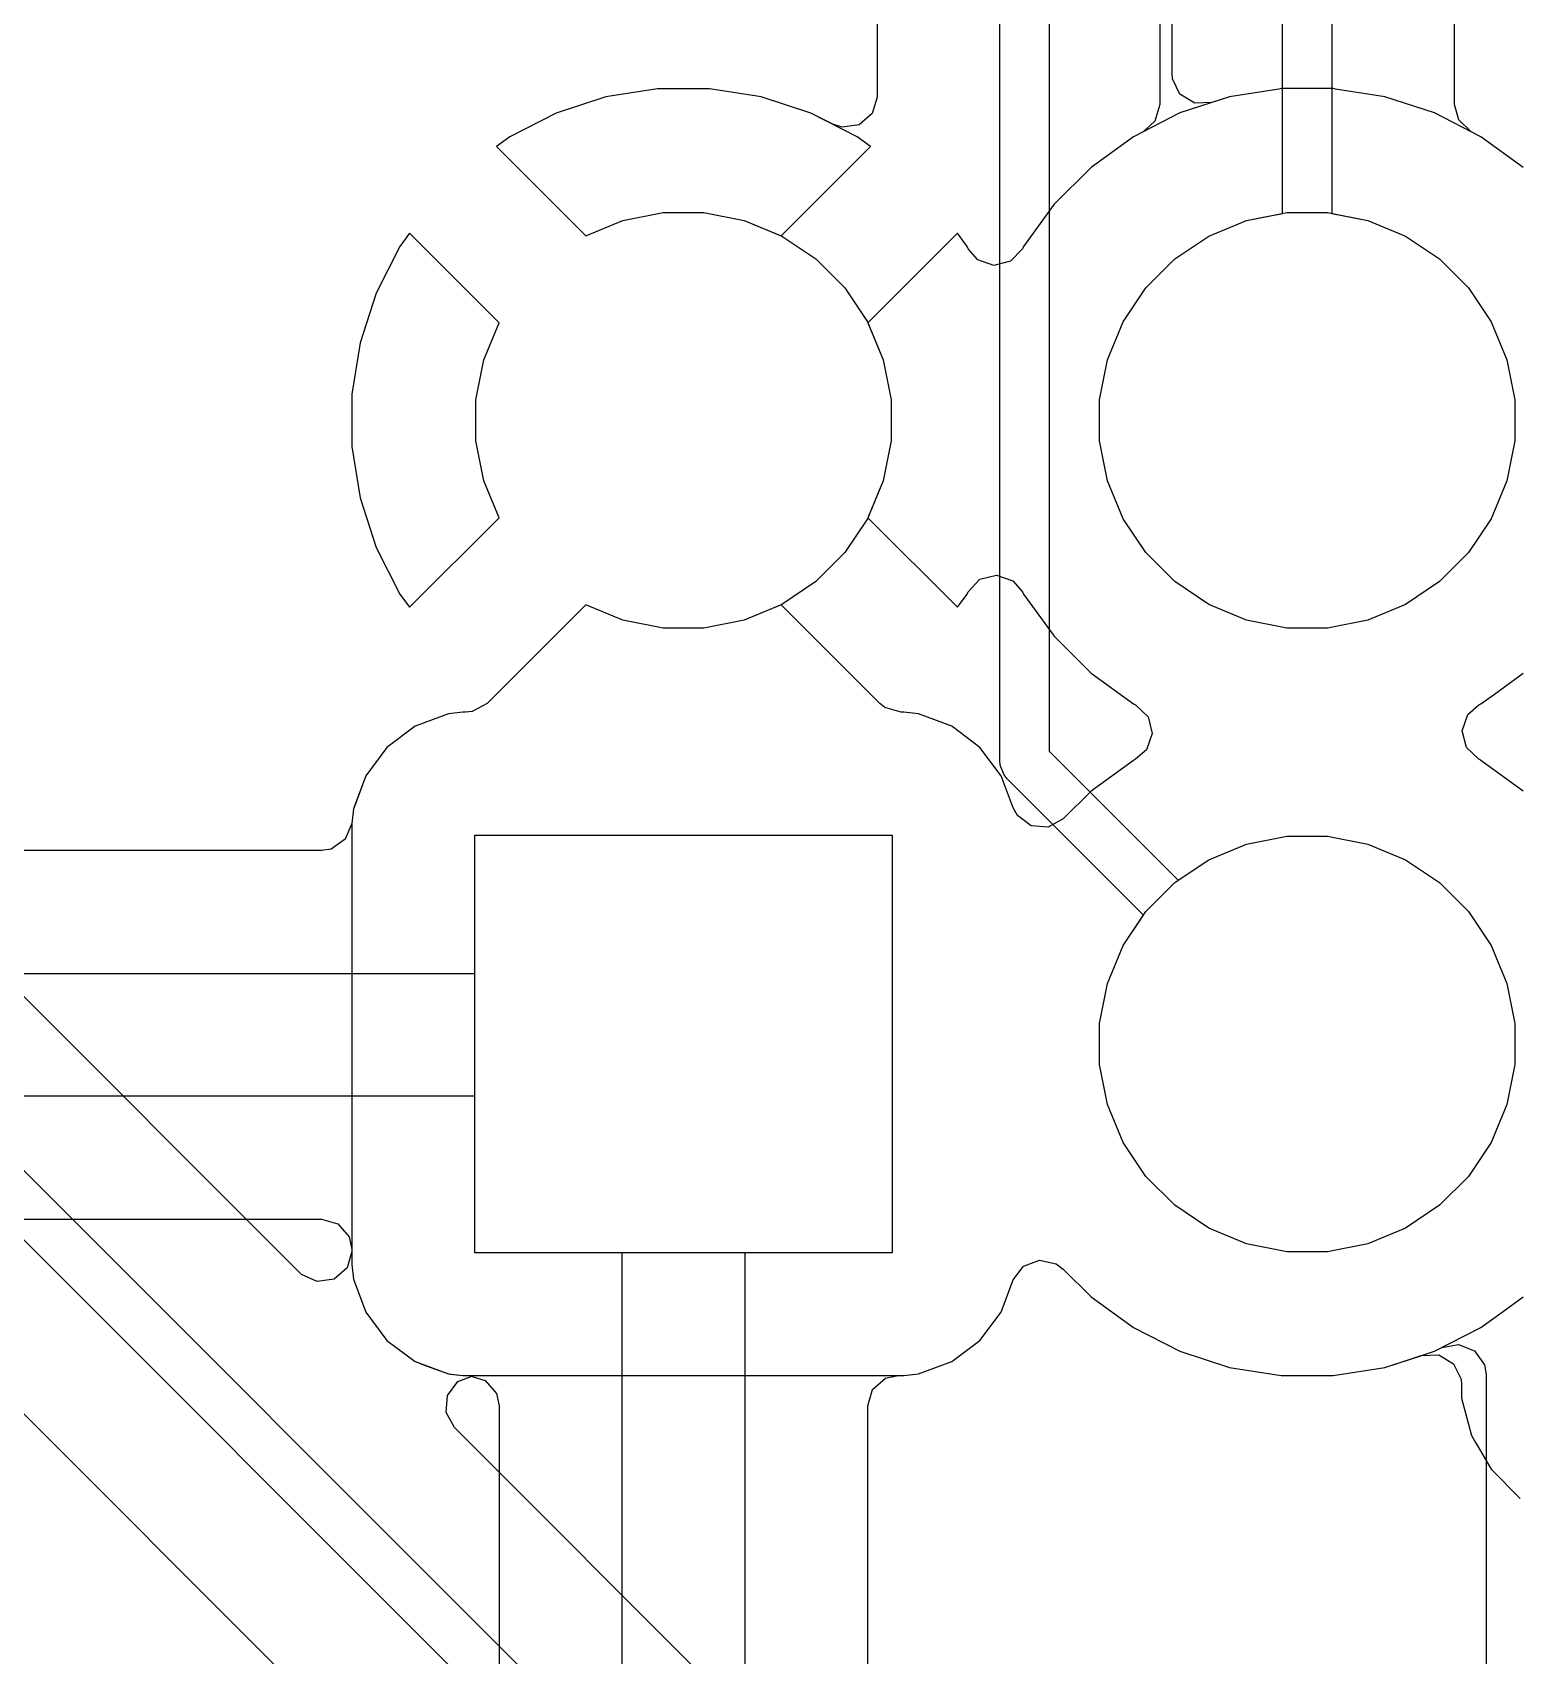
# Model space of a CAD drawing. Header units: inches. Extents: x 6.55 to 9.8, y -8.74 to -3.15.
# Drawn here: x 7.637 to 7.8751, y -7.6979 to -7.4377 of the extents above; entities that cross this region are included whole.
import ezdxf

# ---------------------------------------------------------------- set-up
doc = ezdxf.new("R2010")
doc.units = ezdxf.units.IN
doc.header["$MEASUREMENT"] = 0
doc.layers.add('Edge.Cuts', color=254, linetype='CONTINUOUS', true_color=0xd0d2cd)

msp = doc.modelspace()

# ---------------------------------------------------------------- linework, layer by layer
at = {"layer": 'Edge.Cuts', "linetype": 'CONTINUOUS'}
for p, q in [((7.79212, -7.55457), (7.79212, -7.32205)), ((7.77241, -7.32556), (7.77241, -7.44808)), ((7.79999, -7.32369), (7.79999, -7.55294)), ((7.8197, -7.4443), (7.8197, -7.33387)), ((7.83743, -7.46671), (7.83743, -7.41454)), ((7.84531, -7.41617), (7.84531, -7.46671)), ((7.81773, -7.41804), (7.81773, -7.44926)), ((7.86501, -7.44926), (7.86501, -7.42635)), ((7.81977, -7.44513), (7.8197, -7.4443)), ((7.82098, -7.4476), (7.81977, -7.44513)), ((7.72892, -7.44804), (7.72097, -7.45063)), ((7.72892, -7.44804), (7.72097, -7.45063)), ((7.72892, -7.44804), (7.72097, -7.45063)), ((7.72892, -7.44804), (7.72097, -7.45063)), ((7.73719, -7.44673), (7.72892, -7.44804)), ((7.73719, -7.44673), (7.72892, -7.44804)), ((7.73719, -7.44673), (7.72892, -7.44804)), ((7.73719, -7.44673), (7.72892, -7.44804)), ((7.72892, -7.44804), (7.72892, -7.44804)), ((7.72892, -7.44804), (7.72892, -7.44804)), ((7.72892, -7.44804), (7.72892, -7.44804)), ((7.72892, -7.44804), (7.72892, -7.44804)), ((7.74555, -7.44673), (7.73719, -7.44673)), ((7.74555, -7.44673), (7.73719, -7.44673)), ((7.74555, -7.44673), (7.73719, -7.44673)), ((7.74555, -7.44673), (7.73719, -7.44673)), ((7.75382, -7.44804), (7.74555, -7.44673)), ((7.75382, -7.44804), (7.74555, -7.44673)), ((7.75382, -7.44804), (7.74555, -7.44673)), ((7.75382, -7.44804), (7.74555, -7.44673)), ((7.76177, -7.45063), (7.75382, -7.44804)), ((7.76177, -7.45063), (7.75382, -7.44804)), ((7.76177, -7.45063), (7.75382, -7.44804)), ((7.76177, -7.45063), (7.75382, -7.44804)), ((7.77241, -7.44808), (7.77164, -7.45072)), ((7.82892, -7.44802), (7.82096, -7.45061)), ((7.82892, -7.44802), (7.82096, -7.45061)), ((7.82334, -7.44902), (7.82098, -7.4476)), ((7.82892, -7.44802), (7.82609, -7.44894)), ((7.83685, -7.44677), (7.82892, -7.44802)), ((7.83685, -7.44677), (7.82892, -7.44802)), ((7.83685, -7.44677), (7.82892, -7.44802)), ((7.82892, -7.44802), (7.82892, -7.44802)), ((7.83719, -7.44671), (7.83685, -7.44677)), ((7.83719, -7.44671), (7.83685, -7.44677)), ((7.83719, -7.44671), (7.83685, -7.44677)), ((7.84555, -7.44671), (7.83719, -7.44671)), ((7.84555, -7.44671), (7.83719, -7.44671)), ((7.84555, -7.44671), (7.83719, -7.44671)), ((7.84589, -7.44677), (7.84555, -7.44671)), ((7.84589, -7.44677), (7.84555, -7.44671)), ((7.84589, -7.44677), (7.84555, -7.44671)), ((7.85382, -7.44802), (7.84589, -7.44677)), ((7.85382, -7.44802), (7.84589, -7.44677)), ((7.85382, -7.44802), (7.84589, -7.44677)), ((7.86178, -7.45061), (7.85382, -7.44802)), ((7.85382, -7.44802), (7.85382, -7.44802)), ((7.85382, -7.44802), (7.85382, -7.44802)), ((7.86178, -7.45061), (7.85382, -7.44802)), ((7.85382, -7.44802), (7.85382, -7.44802)), ((7.85382, -7.44802), (7.85382, -7.44802)), ((7.86178, -7.45061), (7.85382, -7.44802)), ((7.85382, -7.44802), (7.85382, -7.44802)), ((7.85382, -7.44802), (7.85382, -7.44802)), ((7.72097, -7.45063), (7.71351, -7.45443)), ((7.72097, -7.45063), (7.71351, -7.45443)), ((7.72097, -7.45063), (7.71351, -7.45443)), ((7.72097, -7.45063), (7.71351, -7.45443)), ((7.76532, -7.45243), (7.76177, -7.45063)), ((7.76923, -7.45442), (7.76177, -7.45063)), ((7.76923, -7.45442), (7.76177, -7.45063)), ((7.76923, -7.45442), (7.76177, -7.45063)), ((7.77164, -7.45072), (7.76956, -7.45252)), ((7.82096, -7.45061), (7.8135, -7.45441)), ((7.82096, -7.45061), (7.8135, -7.45441)), ((7.81773, -7.44926), (7.81695, -7.4519)), ((7.82609, -7.44894), (7.82334, -7.44902)), ((7.86924, -7.45441), (7.86178, -7.45061)), ((7.86178, -7.45061), (7.86178, -7.45061)), ((7.86178, -7.45061), (7.86178, -7.45061)), ((7.86924, -7.45441), (7.86178, -7.45061)), ((7.86178, -7.45061), (7.86178, -7.45061)), ((7.86178, -7.45061), (7.86178, -7.45061)), ((7.86924, -7.45441), (7.86178, -7.45061)), ((7.86178, -7.45061), (7.86178, -7.45061)), ((7.86178, -7.45061), (7.86178, -7.45061)), ((7.86568, -7.45172), (7.86501, -7.44926)), ((7.76684, -7.45291), (7.76532, -7.45243)), ((7.76956, -7.45252), (7.76684, -7.45291)), ((7.81695, -7.4519), (7.81506, -7.45361)), ((7.86768, -7.45361), (7.86568, -7.45172)), ((7.71351, -7.45443), (7.71138, -7.45597)), ((7.71351, -7.45443), (7.71138, -7.45597)), ((7.71351, -7.45443), (7.71138, -7.45597)), ((7.71351, -7.45443), (7.71138, -7.45597)), ((7.71138, -7.45597), (7.71138, -7.45597)), ((7.71138, -7.45597), (7.72572, -7.47032)), ((7.71138, -7.45597), (7.71138, -7.45597)), ((7.71138, -7.45597), (7.72572, -7.47032)), ((7.71138, -7.45597), (7.71138, -7.45597)), ((7.71138, -7.45597), (7.72572, -7.47032)), ((7.71138, -7.45597), (7.71138, -7.45597)), ((7.71138, -7.45597), (7.72572, -7.47032)), ((7.75702, -7.47032), (7.77136, -7.45597)), ((7.75702, -7.47032), (7.77136, -7.45597)), ((7.75702, -7.47032), (7.77136, -7.45597)), ((7.77136, -7.45597), (7.76923, -7.45442)), ((7.77136, -7.45597), (7.76923, -7.45442)), ((7.77136, -7.45597), (7.76923, -7.45442)), ((7.8135, -7.45441), (7.80673, -7.45933)), ((7.8135, -7.45441), (7.80673, -7.45933)), ((7.8135, -7.45441), (7.80673, -7.45933)), ((7.81506, -7.45361), (7.8135, -7.45441)), ((7.8135, -7.45441), (7.8135, -7.45441)), ((7.86924, -7.45441), (7.86768, -7.45361)), ((7.87601, -7.45933), (7.86924, -7.45441)), ((7.87601, -7.45933), (7.86924, -7.45441)), ((7.87601, -7.45933), (7.86924, -7.45441)), ((7.87601, -7.45933), (7.86924, -7.45441)), ((7.86924, -7.45441), (7.86924, -7.45441)), ((7.80673, -7.45933), (7.80081, -7.46525)), ((7.80673, -7.45933), (7.80081, -7.46525)), ((7.80673, -7.45933), (7.80081, -7.46525)), ((7.80081, -7.46525), (7.7959, -7.47202)), ((7.80081, -7.46525), (7.7959, -7.47202)), ((7.80081, -7.46525), (7.7959, -7.47202)), ((7.72572, -7.47032), (7.73166, -7.46786)), ((7.72572, -7.47032), (7.73166, -7.46786)), ((7.72572, -7.47032), (7.73166, -7.46786)), ((7.72572, -7.47032), (7.73166, -7.46786)), ((7.73166, -7.46786), (7.73809, -7.46658)), ((7.73166, -7.46786), (7.73809, -7.46658)), ((7.73166, -7.46786), (7.73809, -7.46658)), ((7.73166, -7.46786), (7.73809, -7.46658)), ((7.73809, -7.46658), (7.74465, -7.46658)), ((7.73809, -7.46658), (7.74465, -7.46658)), ((7.73809, -7.46658), (7.74465, -7.46658)), ((7.73809, -7.46658), (7.74465, -7.46658)), ((7.74465, -7.46658), (7.75108, -7.46786)), ((7.74465, -7.46658), (7.75108, -7.46786)), ((7.74465, -7.46658), (7.75108, -7.46786)), ((7.74465, -7.46658), (7.75108, -7.46786)), ((7.75108, -7.46786), (7.75715, -7.47037)), ((7.75108, -7.46786), (7.75702, -7.47032)), ((7.75108, -7.46786), (7.75702, -7.47032)), ((7.75108, -7.46786), (7.75702, -7.47032)), ((7.8256, -7.47037), (7.83166, -7.46786)), ((7.8256, -7.47037), (7.83166, -7.46786)), ((7.8256, -7.47037), (7.83166, -7.46786)), ((7.8256, -7.47037), (7.83166, -7.46786)), ((7.83166, -7.46786), (7.83809, -7.46658)), ((7.83166, -7.46786), (7.83809, -7.46658)), ((7.83166, -7.46786), (7.83809, -7.46658)), ((7.83166, -7.46786), (7.83743, -7.46671)), ((7.83809, -7.46658), (7.84465, -7.46658)), ((7.83809, -7.46658), (7.84465, -7.46658)), ((7.83809, -7.46658), (7.84465, -7.46658)), ((7.84465, -7.46658), (7.85108, -7.46786)), ((7.84465, -7.46658), (7.85108, -7.46786)), ((7.84465, -7.46658), (7.85108, -7.46786)), ((7.84531, -7.46671), (7.85108, -7.46786)), ((7.85108, -7.46786), (7.85715, -7.47037)), ((7.85108, -7.46786), (7.85715, -7.47037)), ((7.85108, -7.46786), (7.85715, -7.47037)), ((7.85108, -7.46786), (7.85715, -7.47037)), ((7.69746, -7.46989), (7.69591, -7.47203)), ((7.69746, -7.46989), (7.69591, -7.47203)), ((7.69746, -7.46989), (7.69591, -7.47203)), ((7.69746, -7.46989), (7.69591, -7.47203)), ((7.7118, -7.48424), (7.69746, -7.46989)), ((7.69746, -7.46989), (7.69746, -7.46989)), ((7.7118, -7.48424), (7.69746, -7.46989)), ((7.69746, -7.46989), (7.69746, -7.46989)), ((7.7118, -7.48424), (7.69746, -7.46989)), ((7.69746, -7.46989), (7.69746, -7.46989)), ((7.7118, -7.48424), (7.69746, -7.46989)), ((7.69746, -7.46989), (7.69746, -7.46989)), ((7.75715, -7.47037), (7.7626, -7.47401)), ((7.78528, -7.46989), (7.77094, -7.48424)), ((7.78528, -7.46989), (7.77094, -7.48424)), ((7.78528, -7.46989), (7.77094, -7.48424)), ((7.78683, -7.47203), (7.78528, -7.46989)), ((7.78528, -7.46989), (7.78528, -7.46989)), ((7.78683, -7.47203), (7.78528, -7.46989)), ((7.78528, -7.46989), (7.78528, -7.46989)), ((7.78683, -7.47203), (7.78528, -7.46989)), ((7.78528, -7.46989), (7.78528, -7.46989)), ((7.82014, -7.47401), (7.8256, -7.47037)), ((7.82014, -7.47401), (7.8256, -7.47037)), ((7.82014, -7.47401), (7.8256, -7.47037)), ((7.82014, -7.47401), (7.8256, -7.47037)), ((7.85715, -7.47037), (7.8626, -7.47401)), ((7.85715, -7.47037), (7.8626, -7.47401)), ((7.85715, -7.47037), (7.8626, -7.47401)), ((7.85715, -7.47037), (7.8626, -7.47401)), ((7.69591, -7.47203), (7.69211, -7.47948)), ((7.69591, -7.47203), (7.69211, -7.47948)), ((7.69591, -7.47203), (7.69211, -7.47948)), ((7.69591, -7.47203), (7.69211, -7.47948)), ((7.7626, -7.47401), (7.76724, -7.47865)), ((7.78701, -7.47238), (7.78683, -7.47203)), ((7.78701, -7.47238), (7.78683, -7.47203)), ((7.78701, -7.47238), (7.78683, -7.47203)), ((7.78855, -7.47416), (7.78701, -7.47238)), ((7.78855, -7.47416), (7.78701, -7.47238)), ((7.78855, -7.47416), (7.78701, -7.47238)), ((7.79115, -7.47504), (7.78855, -7.47416)), ((7.79115, -7.47504), (7.78855, -7.47416)), ((7.79115, -7.47504), (7.78855, -7.47416)), ((7.79571, -7.47238), (7.79382, -7.47438)), ((7.79571, -7.47238), (7.79382, -7.47438)), ((7.79571, -7.47238), (7.79382, -7.47438)), ((7.7959, -7.47202), (7.79571, -7.47238)), ((7.7959, -7.47202), (7.79571, -7.47238)), ((7.7959, -7.47202), (7.79571, -7.47238)), ((7.8155, -7.47865), (7.82014, -7.47401)), ((7.8155, -7.47865), (7.82014, -7.47401)), ((7.8155, -7.47865), (7.82014, -7.47401)), ((7.8155, -7.47865), (7.82014, -7.47401)), ((7.8626, -7.47401), (7.86724, -7.47865)), ((7.8626, -7.47401), (7.86724, -7.47865)), ((7.8626, -7.47401), (7.86724, -7.47865)), ((7.8626, -7.47401), (7.86724, -7.47865)), ((7.79382, -7.47438), (7.79115, -7.47504)), ((7.79382, -7.47438), (7.79115, -7.47504)), ((7.79382, -7.47438), (7.79115, -7.47504)), ((7.76724, -7.47865), (7.77088, -7.48411)), ((7.81186, -7.48411), (7.8155, -7.47865)), ((7.81186, -7.48411), (7.8155, -7.47865)), ((7.81186, -7.48411), (7.8155, -7.47865)), ((7.81186, -7.48411), (7.8155, -7.47865)), ((7.86724, -7.47865), (7.87088, -7.48411)), ((7.86724, -7.47865), (7.87088, -7.48411)), ((7.86724, -7.47865), (7.87088, -7.48411)), ((7.86724, -7.47865), (7.87088, -7.48411)), ((7.69211, -7.47948), (7.68953, -7.48744)), ((7.69211, -7.47948), (7.68953, -7.48744)), ((7.69211, -7.47948), (7.68953, -7.48744)), ((7.69211, -7.47948), (7.68953, -7.48744)), ((7.70935, -7.49017), (7.7118, -7.48424)), ((7.70935, -7.49017), (7.7118, -7.48424)), ((7.70935, -7.49017), (7.7118, -7.48424)), ((7.70935, -7.49017), (7.7118, -7.48424)), ((7.77088, -7.48411), (7.77339, -7.49017)), ((7.77094, -7.48424), (7.77339, -7.49017)), ((7.77094, -7.48424), (7.77339, -7.49017)), ((7.77094, -7.48424), (7.77339, -7.49017)), ((7.80935, -7.49017), (7.81186, -7.48411)), ((7.80935, -7.49017), (7.81186, -7.48411)), ((7.80935, -7.49017), (7.81186, -7.48411)), ((7.80935, -7.49017), (7.81186, -7.48411)), ((7.87088, -7.48411), (7.87339, -7.49017)), ((7.87088, -7.48411), (7.87339, -7.49017)), ((7.87088, -7.48411), (7.87339, -7.49017)), ((7.87088, -7.48411), (7.87339, -7.49017)), ((7.68953, -7.48744), (7.68822, -7.4957)), ((7.68953, -7.48744), (7.68822, -7.4957)), ((7.68953, -7.48744), (7.68822, -7.4957)), ((7.68953, -7.48744), (7.68822, -7.4957)), ((7.68953, -7.48744), (7.68953, -7.48744)), ((7.68953, -7.48744), (7.68953, -7.48744)), ((7.68953, -7.48744), (7.68953, -7.48744)), ((7.68953, -7.48744), (7.68953, -7.48744)), ((7.70807, -7.4966), (7.70935, -7.49017)), ((7.70807, -7.4966), (7.70935, -7.49017)), ((7.70807, -7.4966), (7.70935, -7.49017)), ((7.70807, -7.4966), (7.70935, -7.49017)), ((7.77339, -7.49017), (7.77467, -7.4966)), ((7.77339, -7.49017), (7.77467, -7.4966)), ((7.77339, -7.49017), (7.77467, -7.4966)), ((7.77339, -7.49017), (7.77467, -7.4966)), ((7.80807, -7.4966), (7.80935, -7.49017)), ((7.80807, -7.4966), (7.80935, -7.49017)), ((7.80807, -7.4966), (7.80935, -7.49017)), ((7.80807, -7.4966), (7.80935, -7.49017)), ((7.87339, -7.49017), (7.87467, -7.4966)), ((7.87339, -7.49017), (7.87467, -7.4966)), ((7.87339, -7.49017), (7.87467, -7.4966)), ((7.87339, -7.49017), (7.87467, -7.4966)), ((7.68822, -7.4957), (7.68822, -7.50407)), ((7.68822, -7.4957), (7.68822, -7.50407)), ((7.68822, -7.4957), (7.68822, -7.50407)), ((7.68822, -7.4957), (7.68822, -7.50407)), ((7.70807, -7.50316), (7.70807, -7.4966)), ((7.70807, -7.50316), (7.70807, -7.4966)), ((7.70807, -7.50316), (7.70807, -7.4966)), ((7.70807, -7.50316), (7.70807, -7.4966)), ((7.77467, -7.4966), (7.77467, -7.50316)), ((7.77467, -7.4966), (7.77467, -7.50316)), ((7.77467, -7.4966), (7.77467, -7.50316)), ((7.77467, -7.4966), (7.77467, -7.50316)), ((7.80807, -7.50316), (7.80807, -7.4966)), ((7.80807, -7.50316), (7.80807, -7.4966)), ((7.80807, -7.50316), (7.80807, -7.4966)), ((7.80807, -7.50316), (7.80807, -7.4966)), ((7.87467, -7.4966), (7.87467, -7.50316)), ((7.87467, -7.4966), (7.87467, -7.50316)), ((7.87467, -7.4966), (7.87467, -7.50316)), ((7.87467, -7.4966), (7.87467, -7.50316)), ((7.68822, -7.50407), (7.68953, -7.51233)), ((7.68822, -7.50407), (7.68953, -7.51233)), ((7.68822, -7.50407), (7.68953, -7.51233)), ((7.68822, -7.50407), (7.68953, -7.51233)), ((7.70935, -7.5096), (7.70807, -7.50316)), ((7.70935, -7.5096), (7.70807, -7.50316)), ((7.70935, -7.5096), (7.70807, -7.50316)), ((7.70935, -7.5096), (7.70807, -7.50316)), ((7.77467, -7.50316), (7.77339, -7.5096)), ((7.77467, -7.50316), (7.77339, -7.5096)), ((7.77467, -7.50316), (7.77339, -7.5096)), ((7.77467, -7.50316), (7.77339, -7.5096)), ((7.80935, -7.5096), (7.80807, -7.50316)), ((7.80935, -7.5096), (7.80807, -7.50316)), ((7.80935, -7.5096), (7.80807, -7.50316)), ((7.80935, -7.5096), (7.80807, -7.50316)), ((7.87467, -7.50316), (7.87339, -7.5096)), ((7.87467, -7.50316), (7.87339, -7.5096)), ((7.87467, -7.50316), (7.87339, -7.5096)), ((7.87467, -7.50316), (7.87339, -7.5096)), ((7.7118, -7.51553), (7.70935, -7.5096)), ((7.7118, -7.51553), (7.70935, -7.5096)), ((7.7118, -7.51553), (7.70935, -7.5096)), ((7.7118, -7.51553), (7.70935, -7.5096)), ((7.77339, -7.5096), (7.77088, -7.51566)), ((7.77339, -7.5096), (7.77094, -7.51553)), ((7.77339, -7.5096), (7.77094, -7.51553)), ((7.77339, -7.5096), (7.77094, -7.51553)), ((7.81186, -7.51566), (7.80935, -7.5096)), ((7.81186, -7.51566), (7.80935, -7.5096)), ((7.81186, -7.51566), (7.80935, -7.5096)), ((7.81186, -7.51566), (7.80935, -7.5096)), ((7.87339, -7.5096), (7.87088, -7.51566)), ((7.87339, -7.5096), (7.87088, -7.51566)), ((7.87339, -7.5096), (7.87088, -7.51566)), ((7.87339, -7.5096), (7.87088, -7.51566)), ((7.68953, -7.51233), (7.68953, -7.51233)), ((7.68953, -7.51233), (7.69211, -7.52028)), ((7.68953, -7.51233), (7.68953, -7.51233)), ((7.68953, -7.51233), (7.69211, -7.52028)), ((7.68953, -7.51233), (7.68953, -7.51233)), ((7.68953, -7.51233), (7.69211, -7.52028)), ((7.68953, -7.51233), (7.68953, -7.51233)), ((7.68953, -7.51233), (7.69211, -7.52028)), ((7.69746, -7.52987), (7.7118, -7.51553)), ((7.69746, -7.52987), (7.7118, -7.51553)), ((7.69746, -7.52987), (7.7118, -7.51553)), ((7.69746, -7.52987), (7.7118, -7.51553)), ((7.77088, -7.51566), (7.76724, -7.52111)), ((7.77094, -7.51553), (7.78528, -7.52987)), ((7.77094, -7.51553), (7.78528, -7.52987)), ((7.77094, -7.51553), (7.78528, -7.52987)), ((7.8155, -7.52111), (7.81186, -7.51566)), ((7.8155, -7.52111), (7.81186, -7.51566)), ((7.8155, -7.52111), (7.81186, -7.51566)), ((7.8155, -7.52111), (7.81186, -7.51566)), ((7.87088, -7.51566), (7.86724, -7.52111)), ((7.87088, -7.51566), (7.86724, -7.52111)), ((7.87088, -7.51566), (7.86724, -7.52111)), ((7.87088, -7.51566), (7.86724, -7.52111)), ((7.69211, -7.52028), (7.69591, -7.52774)), ((7.69211, -7.52028), (7.69591, -7.52774)), ((7.69211, -7.52028), (7.69591, -7.52774)), ((7.69211, -7.52028), (7.69591, -7.52774)), ((7.76724, -7.52111), (7.7626, -7.52575)), ((7.82014, -7.52575), (7.8155, -7.52111)), ((7.82014, -7.52575), (7.8155, -7.52111)), ((7.82014, -7.52575), (7.8155, -7.52111)), ((7.82014, -7.52575), (7.8155, -7.52111)), ((7.86724, -7.52111), (7.8626, -7.52575)), ((7.86724, -7.52111), (7.8626, -7.52575)), ((7.86724, -7.52111), (7.8626, -7.52575)), ((7.86724, -7.52111), (7.8626, -7.52575)), ((7.7626, -7.52575), (7.75715, -7.5294)), ((7.78701, -7.52738), (7.7889, -7.52538)), ((7.78701, -7.52738), (7.7889, -7.52538)), ((7.78701, -7.52738), (7.7889, -7.52538)), ((7.7889, -7.52538), (7.79157, -7.52472)), ((7.7889, -7.52538), (7.79157, -7.52472)), ((7.7889, -7.52538), (7.79157, -7.52472)), ((7.79157, -7.52472), (7.79417, -7.52561)), ((7.79157, -7.52472), (7.79417, -7.52561)), ((7.79157, -7.52472), (7.79417, -7.52561)), ((7.79417, -7.52561), (7.79571, -7.52738)), ((7.79417, -7.52561), (7.79571, -7.52738)), ((7.79417, -7.52561), (7.79571, -7.52738)), ((7.8256, -7.5294), (7.82014, -7.52575)), ((7.8256, -7.5294), (7.82014, -7.52575)), ((7.8256, -7.5294), (7.82014, -7.52575)), ((7.8256, -7.5294), (7.82014, -7.52575)), ((7.8626, -7.52575), (7.85715, -7.5294)), ((7.8626, -7.52575), (7.85715, -7.5294)), ((7.8626, -7.52575), (7.85715, -7.5294)), ((7.8626, -7.52575), (7.85715, -7.5294)), ((7.69591, -7.52774), (7.69746, -7.52987)), ((7.69591, -7.52774), (7.69746, -7.52987)), ((7.69591, -7.52774), (7.69746, -7.52987)), ((7.69591, -7.52774), (7.69746, -7.52987)), ((7.78528, -7.52987), (7.78683, -7.52774)), ((7.78528, -7.52987), (7.78683, -7.52774)), ((7.78528, -7.52987), (7.78683, -7.52774)), ((7.78683, -7.52774), (7.78701, -7.52738)), ((7.78683, -7.52774), (7.78701, -7.52738)), ((7.78683, -7.52774), (7.78701, -7.52738)), ((7.79571, -7.52738), (7.7959, -7.52775)), ((7.79571, -7.52738), (7.7959, -7.52775)), ((7.79571, -7.52738), (7.7959, -7.52775)), ((7.7959, -7.52775), (7.80081, -7.53452)), ((7.7959, -7.52775), (7.80081, -7.53452)), ((7.7959, -7.52775), (7.80081, -7.53452)), ((7.72572, -7.52945), (7.70989, -7.54528)), ((7.72572, -7.52945), (7.70989, -7.54528)), ((7.72572, -7.52945), (7.70989, -7.54528)), ((7.72572, -7.52945), (7.70989, -7.54528)), ((7.73166, -7.53191), (7.72572, -7.52945)), ((7.73166, -7.53191), (7.72572, -7.52945)), ((7.73166, -7.53191), (7.72572, -7.52945)), ((7.73166, -7.53191), (7.72572, -7.52945)), ((7.75715, -7.5294), (7.75108, -7.53191)), ((7.75702, -7.52945), (7.75108, -7.53191)), ((7.75702, -7.52945), (7.75108, -7.53191)), ((7.75702, -7.52945), (7.75108, -7.53191)), ((7.77285, -7.54528), (7.75702, -7.52945)), ((7.77285, -7.54528), (7.75702, -7.52945)), ((7.77285, -7.54528), (7.75702, -7.52945)), ((7.78528, -7.52987), (7.78528, -7.52987)), ((7.78528, -7.52987), (7.78528, -7.52987)), ((7.78528, -7.52987), (7.78528, -7.52987)), ((7.83166, -7.53191), (7.8256, -7.5294)), ((7.83166, -7.53191), (7.8256, -7.5294)), ((7.83166, -7.53191), (7.8256, -7.5294)), ((7.83166, -7.53191), (7.8256, -7.5294)), ((7.85715, -7.5294), (7.85108, -7.53191)), ((7.85715, -7.5294), (7.85108, -7.53191)), ((7.85715, -7.5294), (7.85108, -7.53191)), ((7.85715, -7.5294), (7.85108, -7.53191)), ((7.73809, -7.53319), (7.73166, -7.53191)), ((7.73809, -7.53319), (7.73166, -7.53191)), ((7.73809, -7.53319), (7.73166, -7.53191)), ((7.73809, -7.53319), (7.73166, -7.53191)), ((7.74465, -7.53319), (7.73809, -7.53319)), ((7.74465, -7.53319), (7.73809, -7.53319)), ((7.74465, -7.53319), (7.73809, -7.53319)), ((7.74465, -7.53319), (7.73809, -7.53319)), ((7.75108, -7.53191), (7.74465, -7.53319)), ((7.75108, -7.53191), (7.74465, -7.53319)), ((7.75108, -7.53191), (7.74465, -7.53319)), ((7.75108, -7.53191), (7.74465, -7.53319)), ((7.83809, -7.53319), (7.83166, -7.53191)), ((7.83809, -7.53319), (7.83166, -7.53191)), ((7.83809, -7.53319), (7.83166, -7.53191)), ((7.83809, -7.53319), (7.83166, -7.53191)), ((7.84465, -7.53319), (7.83809, -7.53319)), ((7.84465, -7.53319), (7.83809, -7.53319)), ((7.84465, -7.53319), (7.83809, -7.53319)), ((7.84465, -7.53319), (7.83809, -7.53319)), ((7.85108, -7.53191), (7.84465, -7.53319)), ((7.85108, -7.53191), (7.84465, -7.53319)), ((7.85108, -7.53191), (7.84465, -7.53319)), ((7.85108, -7.53191), (7.84465, -7.53319)), ((7.80081, -7.53452), (7.80673, -7.54044)), ((7.80081, -7.53452), (7.80673, -7.54044)), ((7.80081, -7.53452), (7.80673, -7.54044)), ((7.80673, -7.54044), (7.8135, -7.54536)), ((7.80673, -7.54044), (7.8135, -7.54536)), ((7.80673, -7.54044), (7.8135, -7.54536)), ((7.87139, -7.54379), (7.87601, -7.54044)), ((7.86924, -7.54536), (7.87139, -7.54379)), ((7.70367, -7.54697), (7.69837, -7.54895)), ((7.70367, -7.54697), (7.69837, -7.54895)), ((7.70367, -7.54697), (7.69837, -7.54895)), ((7.70367, -7.54697), (7.69837, -7.54895)), ((7.70602, -7.54671), (7.70367, -7.54697)), ((7.70602, -7.54671), (7.70367, -7.54697)), ((7.70602, -7.54671), (7.70367, -7.54697)), ((7.70602, -7.54671), (7.70367, -7.54697)), ((7.70644, -7.54671), (7.70602, -7.54671)), ((7.70602, -7.54671), (7.70602, -7.54671)), ((7.70644, -7.54671), (7.70602, -7.54671)), ((7.70602, -7.54671), (7.70602, -7.54671)), ((7.70644, -7.54671), (7.70602, -7.54671)), ((7.70602, -7.54671), (7.70602, -7.54671)), ((7.70644, -7.54671), (7.70602, -7.54671)), ((7.70602, -7.54671), (7.70602, -7.54671)), ((7.70747, -7.5466), (7.70644, -7.54671)), ((7.70747, -7.5466), (7.70644, -7.54671)), ((7.70747, -7.5466), (7.70644, -7.54671)), ((7.70747, -7.5466), (7.70644, -7.54671)), ((7.70989, -7.54528), (7.70747, -7.5466)), ((7.70989, -7.54528), (7.70747, -7.5466)), ((7.70989, -7.54528), (7.70747, -7.5466)), ((7.70989, -7.54528), (7.70747, -7.5466)), ((7.77366, -7.54594), (7.77285, -7.54528)), ((7.77366, -7.54594), (7.77285, -7.54528)), ((7.77366, -7.54594), (7.77285, -7.54528)), ((7.7763, -7.54671), (7.77366, -7.54594)), ((7.7763, -7.54671), (7.77366, -7.54594)), ((7.7763, -7.54671), (7.77366, -7.54594)), ((7.77672, -7.54671), (7.7763, -7.54671)), ((7.77672, -7.54671), (7.7763, -7.54671)), ((7.77672, -7.54671), (7.7763, -7.54671)), ((7.77907, -7.54697), (7.77672, -7.54671)), ((7.77672, -7.54671), (7.77672, -7.54671)), ((7.77672, -7.54671), (7.77672, -7.54671)), ((7.77672, -7.54671), (7.77672, -7.54671)), ((7.77907, -7.54697), (7.77672, -7.54671)), ((7.77672, -7.54671), (7.77672, -7.54671)), ((7.77672, -7.54671), (7.77672, -7.54671)), ((7.77672, -7.54671), (7.77672, -7.54671)), ((7.77907, -7.54697), (7.77672, -7.54671)), ((7.77672, -7.54671), (7.77672, -7.54671)), ((7.77672, -7.54671), (7.77672, -7.54671)), ((7.77672, -7.54671), (7.77672, -7.54671)), ((7.78438, -7.54895), (7.77907, -7.54697)), ((7.77907, -7.54697), (7.77907, -7.54697)), ((7.78438, -7.54895), (7.77907, -7.54697)), ((7.77907, -7.54697), (7.77907, -7.54697)), ((7.78438, -7.54895), (7.77907, -7.54697)), ((7.77907, -7.54697), (7.77907, -7.54697)), ((7.8135, -7.54536), (7.81385, -7.54553)), ((7.8135, -7.54536), (7.81385, -7.54553)), ((7.8135, -7.54536), (7.81385, -7.54553)), ((7.81385, -7.54553), (7.81585, -7.54742)), ((7.81385, -7.54553), (7.81585, -7.54742)), ((7.81385, -7.54553), (7.81585, -7.54742)), ((7.86623, -7.54967), (7.86712, -7.54707)), ((7.86712, -7.54707), (7.86889, -7.54553)), ((7.86889, -7.54553), (7.86924, -7.54536)), ((7.69836, -7.54895), (7.69383, -7.55234)), ((7.69836, -7.54895), (7.69383, -7.55234)), ((7.69836, -7.54895), (7.69383, -7.55234)), ((7.69836, -7.54895), (7.69383, -7.55234)), ((7.69837, -7.54895), (7.69836, -7.54895)), ((7.69837, -7.54895), (7.69836, -7.54895)), ((7.69837, -7.54895), (7.69836, -7.54895)), ((7.69837, -7.54895), (7.69836, -7.54895)), ((7.78891, -7.55234), (7.78438, -7.54895)), ((7.78438, -7.54895), (7.78438, -7.54895)), ((7.78891, -7.55234), (7.78438, -7.54895)), ((7.78438, -7.54895), (7.78438, -7.54895)), ((7.78891, -7.55234), (7.78438, -7.54895)), ((7.78438, -7.54895), (7.78438, -7.54895)), ((7.81585, -7.54742), (7.81651, -7.55009)), ((7.81585, -7.54742), (7.81651, -7.55009)), ((7.81585, -7.54742), (7.81651, -7.55009)), ((7.81651, -7.55009), (7.81562, -7.5527)), ((7.81651, -7.55009), (7.81562, -7.5527)), ((7.81651, -7.55009), (7.81562, -7.5527)), ((7.86689, -7.55234), (7.86623, -7.54967)), ((7.69383, -7.55234), (7.69043, -7.55688)), ((7.69383, -7.55234), (7.69043, -7.55688)), ((7.69383, -7.55234), (7.69043, -7.55688)), ((7.69383, -7.55234), (7.69043, -7.55688)), ((7.69383, -7.55234), (7.69383, -7.55234)), ((7.69383, -7.55234), (7.69383, -7.55234)), ((7.69383, -7.55234), (7.69383, -7.55234)), ((7.69383, -7.55234), (7.69383, -7.55234)), ((7.79231, -7.55688), (7.78891, -7.55234)), ((7.78891, -7.55234), (7.78891, -7.55234)), ((7.79231, -7.55688), (7.78891, -7.55234)), ((7.78891, -7.55234), (7.78891, -7.55234)), ((7.79231, -7.55688), (7.78891, -7.55234)), ((7.78891, -7.55234), (7.78891, -7.55234)), ((7.79219, -7.55534), (7.79212, -7.55457)), ((7.79999, -7.55294), (7.8207, -7.57364)), ((7.8135, -7.55441), (7.80673, -7.55933)), ((7.8135, -7.55441), (7.80673, -7.55933)), ((7.8135, -7.55441), (7.80673, -7.55933)), ((7.81385, -7.55423), (7.8135, -7.55441)), ((7.81385, -7.55423), (7.8135, -7.55441)), ((7.81385, -7.55423), (7.8135, -7.55441)), ((7.81562, -7.5527), (7.81385, -7.55423)), ((7.81562, -7.5527), (7.81385, -7.55423)), ((7.81562, -7.5527), (7.81385, -7.55423)), ((7.86889, -7.55423), (7.86689, -7.55234)), ((7.86921, -7.55439), (7.86889, -7.55423)), ((7.86924, -7.55441), (7.86921, -7.55439)), ((7.87601, -7.55933), (7.86924, -7.55441)), ((7.69043, -7.55688), (7.68845, -7.56219)), ((7.69043, -7.55688), (7.68845, -7.56219)), ((7.69043, -7.55688), (7.68845, -7.56219)), ((7.69043, -7.55688), (7.6886, -7.5618)), ((7.69043, -7.55688), (7.69043, -7.55688)), ((7.69043, -7.55688), (7.69043, -7.55688)), ((7.69043, -7.55688), (7.69043, -7.55688)), ((7.69043, -7.55688), (7.69043, -7.55688)), ((7.79278, -7.55675), (7.79219, -7.55534)), ((7.79424, -7.56205), (7.79231, -7.55688)), ((7.79231, -7.55688), (7.79231, -7.55688)), ((7.79424, -7.56205), (7.79231, -7.55688)), ((7.79231, -7.55688), (7.79231, -7.55688)), ((7.79424, -7.56205), (7.79231, -7.55688)), ((7.79231, -7.55688), (7.79231, -7.55688)), ((7.79327, -7.55735), (7.79278, -7.55675)), ((7.81513, -7.57921), (7.79327, -7.55735)), ((7.80673, -7.55933), (7.80226, -7.5638)), ((7.80673, -7.55933), (7.80226, -7.5638)), ((7.80673, -7.55933), (7.80226, -7.5638)), ((7.68845, -7.56219), (7.6882, -7.56452)), ((7.68845, -7.56219), (7.6882, -7.56453)), ((7.68845, -7.56219), (7.6882, -7.56453)), ((7.68845, -7.56219), (7.6882, -7.56453)), ((7.6886, -7.5618), (7.68845, -7.56219)), ((7.7949, -7.56327), (7.79424, -7.56205)), ((7.7949, -7.56327), (7.79424, -7.56205)), ((7.7949, -7.56327), (7.79424, -7.56205)), ((7.6882, -7.56452), (7.68715, -7.56706)), ((7.6882, -7.56453), (7.6882, -7.56453)), ((7.6882, -7.56453), (7.6882, -7.63523)), ((7.6882, -7.56453), (7.6882, -7.56453)), ((7.6882, -7.56453), (7.6882, -7.63523)), ((7.6882, -7.56453), (7.6882, -7.56453)), ((7.6882, -7.56453), (7.6882, -7.63314)), ((7.7971, -7.56492), (7.7949, -7.56327)), ((7.7971, -7.56492), (7.7949, -7.56327)), ((7.7971, -7.56492), (7.7949, -7.56327)), ((7.79985, -7.56512), (7.7971, -7.56492)), ((7.79985, -7.56512), (7.7971, -7.56492)), ((7.79985, -7.56512), (7.7971, -7.56492)), ((7.80226, -7.5638), (7.79985, -7.56512)), ((7.80226, -7.5638), (7.79985, -7.56512)), ((7.80226, -7.5638), (7.79985, -7.56512)), ((7.68715, -7.56706), (7.68489, -7.56863)), ((7.70791, -7.58858), (7.70791, -7.56642)), ((7.70791, -7.56642), (7.77483, -7.56642)), ((7.70791, -7.63335), (7.70791, -7.56642)), ((7.70791, -7.56642), (7.77483, -7.56642)), ((7.70791, -7.63335), (7.70791, -7.56642)), ((7.70791, -7.56642), (7.77483, -7.56642)), ((7.70791, -7.63335), (7.70791, -7.56642)), ((7.70791, -7.56642), (7.77483, -7.56642)), ((7.77483, -7.56642), (7.77483, -7.63335)), ((7.77483, -7.56642), (7.77483, -7.63335)), ((7.77483, -7.56642), (7.77483, -7.63335)), ((7.77483, -7.56642), (7.77483, -7.63335)), ((7.8256, -7.57037), (7.83166, -7.56786)), ((7.8256, -7.57037), (7.83166, -7.56786)), ((7.8256, -7.57037), (7.83166, -7.56786)), ((7.8256, -7.57037), (7.83166, -7.56786)), ((7.83166, -7.56786), (7.83809, -7.56658)), ((7.83166, -7.56786), (7.83809, -7.56658)), ((7.83166, -7.56786), (7.83809, -7.56658)), ((7.83166, -7.56786), (7.83809, -7.56658)), ((7.83809, -7.56658), (7.84465, -7.56658)), ((7.83809, -7.56658), (7.84465, -7.56658)), ((7.83809, -7.56658), (7.84465, -7.56658)), ((7.83809, -7.56658), (7.84465, -7.56658)), ((7.84465, -7.56658), (7.85108, -7.56786)), ((7.84465, -7.56658), (7.85108, -7.56786)), ((7.84465, -7.56658), (7.85108, -7.56786)), ((7.84465, -7.56658), (7.85108, -7.56786)), ((7.85108, -7.56786), (7.85715, -7.57037)), ((7.85108, -7.56786), (7.85715, -7.57037)), ((7.85108, -7.56786), (7.85715, -7.57037)), ((7.85108, -7.56786), (7.85715, -7.57037)), ((7.68335, -7.56888), (7.60517, -7.56888)), ((7.68489, -7.56863), (7.68335, -7.56888)), ((7.82014, -7.57401), (7.8256, -7.57037)), ((7.82014, -7.57401), (7.8256, -7.57037)), ((7.82014, -7.57401), (7.8256, -7.57037)), ((7.8207, -7.57364), (7.8256, -7.57037)), ((7.85715, -7.57037), (7.8626, -7.57401)), ((7.85715, -7.57037), (7.8626, -7.57401)), ((7.85715, -7.57037), (7.8626, -7.57401)), ((7.85715, -7.57037), (7.8626, -7.57401)), ((7.8155, -7.57865), (7.82014, -7.57401)), ((7.8155, -7.57865), (7.82014, -7.57401)), ((7.8155, -7.57865), (7.82014, -7.57401)), ((7.8626, -7.57401), (7.86724, -7.57865)), ((7.8626, -7.57401), (7.86724, -7.57865)), ((7.8626, -7.57401), (7.86724, -7.57865)), ((7.8626, -7.57401), (7.86724, -7.57865)), ((7.67987, -7.63659), (7.6235, -7.58022)), ((7.81186, -7.58411), (7.8155, -7.57865)), ((7.81186, -7.58411), (7.8155, -7.57865)), ((7.81186, -7.58411), (7.8155, -7.57865)), ((7.81186, -7.58411), (7.81513, -7.57921)), ((7.86724, -7.57865), (7.87088, -7.58411)), ((7.86724, -7.57865), (7.87088, -7.58411)), ((7.86724, -7.57865), (7.87088, -7.58411)), ((7.86724, -7.57865), (7.87088, -7.58411)), ((7.80935, -7.59017), (7.81186, -7.58411)), ((7.80935, -7.59017), (7.81186, -7.58411)), ((7.80935, -7.59017), (7.81186, -7.58411)), ((7.80935, -7.59017), (7.81186, -7.58411)), ((7.87088, -7.58411), (7.87339, -7.59017)), ((7.87088, -7.58411), (7.87339, -7.59017)), ((7.87088, -7.58411), (7.87339, -7.59017)), ((7.87088, -7.58411), (7.87339, -7.59017)), ((7.5876, -7.58858), (7.70791, -7.58858)), ((7.60236, -7.58695), (8.40403, -8.38861)), ((7.80807, -7.5966), (7.80935, -7.59017)), ((7.80807, -7.5966), (7.80935, -7.59017)), ((7.80807, -7.5966), (7.80935, -7.59017)), ((7.80807, -7.5966), (7.80935, -7.59017)), ((7.87339, -7.59017), (7.87467, -7.5966)), ((7.87339, -7.59017), (7.87467, -7.5966)), ((7.87339, -7.59017), (7.87467, -7.5966)), ((7.87339, -7.59017), (7.87467, -7.5966)), ((8.39961, -8.39534), (7.59564, -7.59137)), ((7.80807, -7.60316), (7.80807, -7.5966)), ((7.80807, -7.60316), (7.80807, -7.5966)), ((7.80807, -7.60316), (7.80807, -7.5966)), ((7.80807, -7.60316), (7.80807, -7.5966)), ((7.87467, -7.5966), (7.87467, -7.60316)), ((7.87467, -7.5966), (7.87467, -7.60316)), ((7.87467, -7.5966), (7.87467, -7.60316)), ((7.87467, -7.5966), (7.87467, -7.60316)), ((7.80935, -7.6096), (7.80807, -7.60316)), ((7.80935, -7.6096), (7.80807, -7.60316)), ((7.80935, -7.6096), (7.80807, -7.60316)), ((7.80935, -7.6096), (7.80807, -7.60316)), ((7.87467, -7.60316), (7.87339, -7.6096)), ((7.87467, -7.60316), (7.87339, -7.6096)), ((7.87467, -7.60316), (7.87339, -7.6096)), ((7.87467, -7.60316), (7.87339, -7.6096)), ((7.58419, -7.60778), (8.38788, -8.41147)), ((7.70791, -7.60827), (7.5876, -7.60827)), ((7.70791, -7.63335), (7.70791, -7.60827)), ((7.81186, -7.61566), (7.80935, -7.6096)), ((7.81186, -7.61566), (7.80935, -7.6096)), ((7.81186, -7.61566), (7.80935, -7.6096)), ((7.81186, -7.61566), (7.80935, -7.6096)), ((7.87339, -7.6096), (7.87088, -7.61566)), ((7.87339, -7.6096), (7.87088, -7.61566)), ((7.87339, -7.6096), (7.87088, -7.61566)), ((7.87339, -7.6096), (7.87088, -7.61566)), ((7.8155, -7.62111), (7.81186, -7.61566)), ((7.8155, -7.62111), (7.81186, -7.61566)), ((7.8155, -7.62111), (7.81186, -7.61566)), ((7.8155, -7.62111), (7.81186, -7.61566)), ((7.87088, -7.61566), (7.86724, -7.62111)), ((7.87088, -7.61566), (7.86724, -7.62111)), ((7.87088, -7.61566), (7.86724, -7.62111)), ((7.87088, -7.61566), (7.86724, -7.62111)), ((7.82014, -7.62575), (7.8155, -7.62111)), ((7.82014, -7.62575), (7.8155, -7.62111)), ((7.82014, -7.62575), (7.8155, -7.62111)), ((7.82014, -7.62575), (7.8155, -7.62111)), ((7.86724, -7.62111), (7.8626, -7.62575)), ((7.86724, -7.62111), (7.8626, -7.62575)), ((7.86724, -7.62111), (7.8626, -7.62575)), ((7.86724, -7.62111), (7.8626, -7.62575)), ((7.8256, -7.6294), (7.82014, -7.62575)), ((7.8256, -7.6294), (7.82014, -7.62575)), ((7.8256, -7.6294), (7.82014, -7.62575)), ((7.8256, -7.6294), (7.82014, -7.62575)), ((7.8626, -7.62575), (7.85715, -7.6294)), ((7.8626, -7.62575), (7.85715, -7.6294)), ((7.8626, -7.62575), (7.85715, -7.6294)), ((7.8626, -7.62575), (7.85715, -7.6294)), ((7.60517, -7.62797), (7.68332, -7.62797)), ((7.68332, -7.62797), (7.68596, -7.62875)), ((7.68596, -7.62875), (7.68776, -7.63083)), ((7.83166, -7.63191), (7.8256, -7.6294)), ((7.83166, -7.63191), (7.8256, -7.6294)), ((7.83166, -7.63191), (7.8256, -7.6294)), ((7.83166, -7.63191), (7.8256, -7.6294)), ((7.85715, -7.6294), (7.85108, -7.63191)), ((7.85715, -7.6294), (7.85108, -7.63191)), ((7.85715, -7.6294), (7.85108, -7.63191)), ((7.85715, -7.6294), (7.85108, -7.63191)), ((7.68776, -7.63083), (7.6882, -7.63285)), ((7.6882, -7.63285), (7.6882, -7.63523)), ((7.83809, -7.63319), (7.83166, -7.63191)), ((7.83809, -7.63319), (7.83166, -7.63191)), ((7.83809, -7.63319), (7.83166, -7.63191)), ((7.83809, -7.63319), (7.83166, -7.63191)), ((7.85108, -7.63191), (7.84465, -7.63319)), ((7.85108, -7.63191), (7.84465, -7.63319)), ((7.85108, -7.63191), (7.84465, -7.63319)), ((7.85108, -7.63191), (7.84465, -7.63319)), ((7.6882, -7.63314), (7.68743, -7.63578)), ((7.6882, -7.63523), (7.68845, -7.63758)), ((7.6882, -7.63523), (7.6882, -7.63523)), ((7.6882, -7.63523), (7.68845, -7.63758)), ((7.6882, -7.63523), (7.6882, -7.63523)), ((7.6882, -7.63523), (7.68845, -7.63758)), ((7.77483, -7.63335), (7.70791, -7.63335)), ((7.77483, -7.63335), (7.70791, -7.63335)), ((7.73153, -7.63335), (7.70791, -7.63335)), ((7.77483, -7.63335), (7.70791, -7.63335)), ((7.73153, -8.46972), (7.73153, -7.63335)), ((7.77483, -7.63335), (7.75121, -7.63335)), ((7.75121, -7.63335), (7.75121, -8.46564)), ((7.79424, -7.63771), (7.79589, -7.63551)), ((7.79424, -7.63771), (7.79589, -7.63551)), ((7.79424, -7.63771), (7.79589, -7.63551)), ((7.79424, -7.63771), (7.79589, -7.63551)), ((7.79589, -7.63551), (7.79846, -7.63455)), ((7.79589, -7.63551), (7.79846, -7.63455)), ((7.79589, -7.63551), (7.79846, -7.63455)), ((7.79589, -7.63551), (7.79846, -7.63455)), ((7.79846, -7.63455), (7.80115, -7.63514)), ((7.79846, -7.63455), (7.80115, -7.63514)), ((7.79846, -7.63455), (7.80115, -7.63514)), ((7.79846, -7.63455), (7.80115, -7.63514)), ((7.80115, -7.63514), (7.80226, -7.63597)), ((7.80115, -7.63514), (7.80226, -7.63597)), ((7.80115, -7.63514), (7.80226, -7.63597)), ((7.80115, -7.63514), (7.80226, -7.63597)), ((7.84465, -7.63319), (7.83809, -7.63319)), ((7.84465, -7.63319), (7.83809, -7.63319)), ((7.84465, -7.63319), (7.83809, -7.63319)), ((7.84465, -7.63319), (7.83809, -7.63319)), ((7.68012, -7.63683), (7.67987, -7.63659)), ((7.68262, -7.63797), (7.68012, -7.63683)), ((7.68535, -7.63758), (7.68262, -7.63797)), ((7.68743, -7.63578), (7.68535, -7.63758)), ((7.68845, -7.63758), (7.69043, -7.64289)), ((7.68845, -7.63758), (7.69043, -7.64289)), ((7.68845, -7.63758), (7.69043, -7.64289)), ((7.79231, -7.64289), (7.79424, -7.63771)), ((7.79231, -7.64289), (7.79424, -7.63771)), ((7.79231, -7.64289), (7.79424, -7.63771)), ((7.79231, -7.64289), (7.79424, -7.63771)), ((7.80226, -7.63597), (7.80673, -7.64044)), ((7.80226, -7.63597), (7.80673, -7.64044)), ((7.80226, -7.63597), (7.80673, -7.64044)), ((7.80226, -7.63597), (7.80673, -7.64044)), ((7.80673, -7.64044), (7.8135, -7.64536)), ((7.80673, -7.64044), (7.8135, -7.64536)), ((7.80673, -7.64044), (7.8135, -7.64536)), ((7.80673, -7.64044), (7.8135, -7.64536)), ((7.87264, -7.64289), (7.87601, -7.64044)), ((7.87264, -7.64289), (7.87601, -7.64044)), ((7.69043, -7.64289), (7.69043, -7.64289)), ((7.69043, -7.64289), (7.69383, -7.64742)), ((7.69043, -7.64289), (7.69043, -7.64289)), ((7.69043, -7.64289), (7.69383, -7.64742)), ((7.69043, -7.64289), (7.69043, -7.64289)), ((7.69043, -7.64289), (7.69383, -7.64742)), ((7.78891, -7.64742), (7.79231, -7.64289)), ((7.78891, -7.64742), (7.79231, -7.64289)), ((7.78891, -7.64742), (7.79231, -7.64289)), ((7.78891, -7.64742), (7.79231, -7.64289)), ((7.86924, -7.64536), (7.87264, -7.64289)), ((7.86924, -7.64536), (7.87264, -7.64289)), ((7.8135, -7.64536), (7.8135, -7.64536)), ((7.8135, -7.64536), (7.8135, -7.64536)), ((7.8135, -7.64536), (7.82096, -7.64916)), ((7.8135, -7.64536), (7.8135, -7.64536)), ((7.8135, -7.64536), (7.8135, -7.64536)), ((7.8135, -7.64536), (7.82096, -7.64916)), ((7.8135, -7.64536), (7.8135, -7.64536)), ((7.8135, -7.64536), (7.8135, -7.64536)), ((7.8135, -7.64536), (7.82096, -7.64916)), ((7.8135, -7.64536), (7.8135, -7.64536)), ((7.8135, -7.64536), (7.8135, -7.64536)), ((7.8135, -7.64536), (7.82096, -7.64916)), ((7.86178, -7.64916), (7.86924, -7.64536)), ((7.86178, -7.64916), (7.86924, -7.64536)), ((7.69383, -7.64742), (7.69383, -7.64742)), ((7.69383, -7.64742), (7.69836, -7.65082)), ((7.69383, -7.64742), (7.69383, -7.64742)), ((7.69383, -7.64742), (7.69836, -7.65082)), ((7.69383, -7.64742), (7.69383, -7.64742)), ((7.69383, -7.64742), (7.69836, -7.65082)), ((7.78438, -7.65082), (7.78891, -7.64742)), ((7.78438, -7.65082), (7.78891, -7.64742)), ((7.78438, -7.65082), (7.78891, -7.64742)), ((7.78438, -7.65082), (7.78891, -7.64742)), ((7.86178, -7.64916), (7.86296, -7.64855)), ((7.86296, -7.64855), (7.86566, -7.64805)), ((7.86566, -7.64805), (7.86821, -7.64908)), ((7.69836, -7.65082), (7.69837, -7.65082)), ((7.69836, -7.65082), (7.69837, -7.65082)), ((7.69836, -7.65082), (7.69837, -7.65082)), ((7.69837, -7.65082), (7.70367, -7.6528)), ((7.69837, -7.65082), (7.70367, -7.6528)), ((7.69837, -7.65082), (7.70013, -7.65148)), ((7.77907, -7.6528), (7.78438, -7.65082)), ((7.77907, -7.6528), (7.78438, -7.65082)), ((7.77907, -7.6528), (7.78438, -7.65082)), ((7.77907, -7.6528), (7.78438, -7.65082)), ((7.82096, -7.64916), (7.82892, -7.65174)), ((7.82096, -7.64916), (7.82892, -7.65174)), ((7.82096, -7.64916), (7.82892, -7.65174)), ((7.82096, -7.64916), (7.82892, -7.65174)), ((7.85382, -7.65174), (7.86178, -7.64916)), ((7.85382, -7.65174), (7.86178, -7.64916)), ((7.85382, -7.65174), (7.86178, -7.64916)), ((7.85382, -7.65174), (7.85973, -7.64982)), ((7.85973, -7.64982), (7.86248, -7.64974)), ((7.86248, -7.64974), (7.86484, -7.65116)), ((7.86484, -7.65116), (7.86605, -7.65363)), ((7.86821, -7.64908), (7.8698, -7.65133)), ((7.70013, -7.65148), (7.70367, -7.6528)), ((7.70367, -7.6528), (7.70367, -7.6528)), ((7.70367, -7.6528), (7.70395, -7.65283)), ((7.70367, -7.6528), (7.70367, -7.6528)), ((7.70367, -7.6528), (7.70395, -7.65283)), ((7.70367, -7.6528), (7.70602, -7.65305)), ((7.70395, -7.65283), (7.70602, -7.65305)), ((7.70395, -7.65283), (7.70602, -7.65305)), ((7.70519, -7.65403), (7.70777, -7.65306)), ((7.70602, -7.65305), (7.77672, -7.65305)), ((7.70602, -7.65305), (7.77672, -7.65305)), ((7.70602, -7.65305), (7.70694, -7.65305)), ((7.70694, -7.65305), (7.70958, -7.65383)), ((7.70777, -7.65306), (7.70811, -7.65305)), ((7.70811, -7.65305), (7.77672, -7.65305)), ((7.77169, -7.65529), (7.77377, -7.65349)), ((7.77377, -7.65349), (7.7758, -7.65305)), ((7.7758, -7.65305), (7.77672, -7.65305)), ((7.77672, -7.65305), (7.77907, -7.6528)), ((7.77672, -7.65305), (7.77907, -7.6528)), ((7.77672, -7.65305), (7.77907, -7.6528)), ((7.77672, -7.65305), (7.77907, -7.6528)), ((7.77672, -7.65305), (7.77672, -7.65305)), ((7.82892, -7.65174), (7.83719, -7.65305)), ((7.82892, -7.65174), (7.83719, -7.65305)), ((7.82892, -7.65174), (7.83719, -7.65305)), ((7.82892, -7.65174), (7.83719, -7.65305)), ((7.83719, -7.65305), (7.83719, -7.65305)), ((7.83719, -7.65305), (7.84555, -7.65305)), ((7.83719, -7.65305), (7.83719, -7.65305)), ((7.83719, -7.65305), (7.84555, -7.65305)), ((7.83719, -7.65305), (7.83719, -7.65305)), ((7.83719, -7.65305), (7.84555, -7.65305)), ((7.83719, -7.65305), (7.83719, -7.65305)), ((7.83719, -7.65305), (7.84555, -7.65305)), ((7.84555, -7.65305), (7.85382, -7.65174)), ((7.84555, -7.65305), (7.85382, -7.65174)), ((7.84555, -7.65305), (7.85382, -7.65174)), ((7.84555, -7.65305), (7.85382, -7.65174)), ((7.84555, -7.65305), (7.84555, -7.65305)), ((7.84555, -7.65305), (7.84555, -7.65305)), ((7.84555, -7.65305), (7.84555, -7.65305)), ((7.84555, -7.65305), (7.84555, -7.65305)), ((7.86605, -7.65363), (7.86612, -7.65447)), ((7.8698, -7.65133), (7.87006, -7.6529)), ((7.87006, -7.6529), (7.87006, -7.73308)), ((7.70334, -7.65897), (7.70354, -7.65623)), ((7.70354, -7.65623), (7.70519, -7.65403)), ((7.70958, -7.65383), (7.71138, -7.65591)), ((7.71138, -7.65591), (7.71182, -7.65793)), ((7.77092, -7.65793), (7.77169, -7.65529)), ((7.86612, -7.65447), (7.86612, -7.65666)), ((7.70466, -7.66139), (7.70334, -7.65897)), ((7.71182, -7.65793), (7.71182, -8.47263)), ((7.77092, -7.7528), (7.77092, -7.65793)), ((7.86612, -7.65666), (7.86612, -7.65666)), ((7.86612, -7.65666), (7.86612, -7.65666)), ((7.86612, -7.65666), (7.86773, -7.66267)), ((8.41076, -8.36748), (7.70466, -7.66139)), ((7.86773, -7.66267), (7.86773, -7.66267)), ((7.86773, -7.66267), (7.86773, -7.66267)), ((7.86773, -7.66267), (7.86836, -7.66376)), ((7.86836, -7.66376), (7.86836, -7.66376)), ((7.86836, -7.66376), (7.86836, -7.66376)), ((7.86836, -7.66376), (7.869, -7.66486)), ((7.869, -7.66486), (7.87085, -7.66806)), ((7.87085, -7.66806), (7.87553, -7.67274))]:
    msp.add_line(p, q, dxfattribs=at)

doc.saveas('drawing.dxf')
